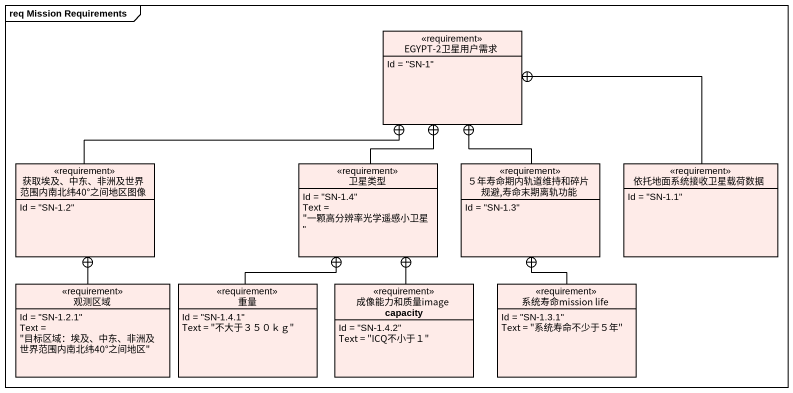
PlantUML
@startuml
mainframe req Mission Requirements
hide circle
hide empty members
class "EGYPT-2卫星用户需求" as EGYPT_2卫星用户需求 <<requirement>> #FEEBE8 {
  Id = "SN-1"
}
class "获取埃及、中东、非洲及世界范围内南北纬40°之间地区图像" as 获取埃及_中东_非洲及世界范围内南北纬40_之间地区图像 <<requirement>> #FEEBE8 {
  Id = "SN-1.2"
}
class 卫星类型 <<requirement>> #FEEBE8 {
  Id = "SN-1.4"
  Text = "一颗高分辨率光学遥感小卫星"
}
class "５年寿命期内轨道维持和碎片规避,寿命末期离轨功能" as 年寿命期内轨道维持和碎片规避_寿命末期离轨功能 <<requirement>> #FEEBE8 {
  Id = "SN-1.3"
}
class 依托地面系统接收卫星载荷数据 <<requirement>> #FEEBE8 {
  Id = "SN-1.1"
}
class 观测区域 <<requirement>> #FEEBE8 {
  Id = "SN-1.2.1"
  Text = "目标区域：埃及、中东、非洲及世界范围内南北纬40°之间地区"
}
class 重量 <<requirement>> #FEEBE8 {
  Id = "SN-1.4.1"
  Text = "不大于３５０ｋｇ"
}
class "成像能力和质量image capacity" as 成像能力和质量image_capacity <<requirement>> #FEEBE8 {
  Id = "SN-1.4.2"
  Text = "ICQ不小于１"
}
class "系统寿命mission life" as 系统寿命mission_life <<requirement>> #FEEBE8 {
  Id = "SN-1.3.1"
  Text = "系统寿命不少于５年"
}
获取埃及_中东_非洲及世界范围内南北纬40_之间地区图像 -right-+ EGYPT_2卫星用户需求
卫星类型 -up-+ EGYPT_2卫星用户需求
年寿命期内轨道维持和碎片规避_寿命末期离轨功能 -up-+ EGYPT_2卫星用户需求
依托地面系统接收卫星载荷数据 -left-+ EGYPT_2卫星用户需求
观测区域 -up-+ 获取埃及_中东_非洲及世界范围内南北纬40_之间地区图像
重量 -up-+ 卫星类型
成像能力和质量image_capacity -up-+ 卫星类型
系统寿命mission_life -up-+ 年寿命期内轨道维持和碎片规避_寿命末期离轨功能
@enduml
